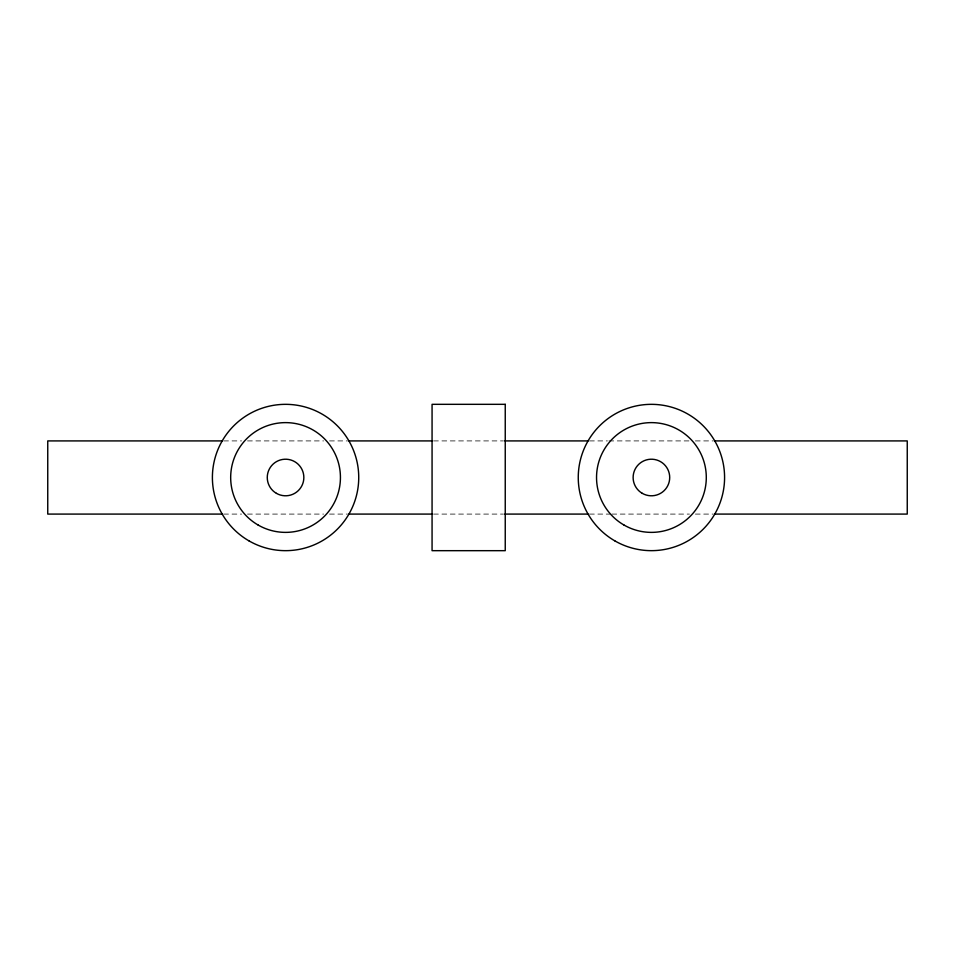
<?xml version="1.0" encoding="UTF-8"?>
<svg xmlns="http://www.w3.org/2000/svg" width="955" height="955" viewBox="0 0 955 955"><rect width="100%" height="100%" fill="white"/><g stroke="black" fill="none" stroke-linecap="round" stroke-linejoin="round"><path stroke-width="0.72" stroke-dasharray="4.78 3.58" d="M223.685 440.912L241.567 440.912M247.536 440.912L323.578 440.912M329.547 440.912L347.429 440.912M433.582 440.912L503.392 440.912M589.533 440.912L607.428 440.912M608.92 440.912L689.438 440.912M695.395 440.912L713.289 440.912M223.685 514.088L241.567 514.088M247.536 514.088L323.578 514.088M329.547 514.088L347.429 514.088M433.582 514.088L503.392 514.088M589.533 514.088L610.412 514.088M611.904 514.088L689.438 514.088M695.395 514.088L713.289 514.088"/><path stroke-width="1.43" d="M222.193 440.912L47.75 440.912L47.75 514.088L222.193 514.088M348.921 440.912L432.102 440.912M504.873 440.912L588.041 440.912M714.782 440.912L907.25 440.912L907.25 514.088L714.782 514.088M348.921 514.088L432.102 514.088M504.873 514.088L588.041 514.088M505.243 404.323L432.066 404.323L432.066 550.677L505.243 550.677L505.243 404.323M248.969 540.864A73.177 73.177 0 0 0 358.734 477.5A73.177 73.177 0 0 0 248.969 414.136A73.177 73.177 0 0 0 248.969 540.864M614.829 540.864A73.177 73.177 0 0 0 724.582 477.5A73.177 73.177 0 0 0 614.829 414.136A73.177 73.177 0 0 0 614.829 540.864M258.113 525.023A54.877 54.877 0 0 0 340.434 477.5A54.877 54.877 0 0 0 258.113 429.977A54.877 54.877 0 0 0 258.113 525.023M276.413 493.341A18.288 18.288 0 0 0 303.845 477.5A18.288 18.288 0 0 0 276.413 461.659A18.288 18.288 0 0 0 276.413 493.341M623.973 525.023A54.877 54.877 0 0 0 706.294 477.5A54.877 54.877 0 0 0 623.973 429.977A54.877 54.877 0 0 0 623.973 525.023M642.273 493.341A18.288 18.288 0 0 0 669.706 477.5A18.288 18.288 0 0 0 642.273 461.659A18.288 18.288 0 0 0 642.273 493.341"/></g></svg>
